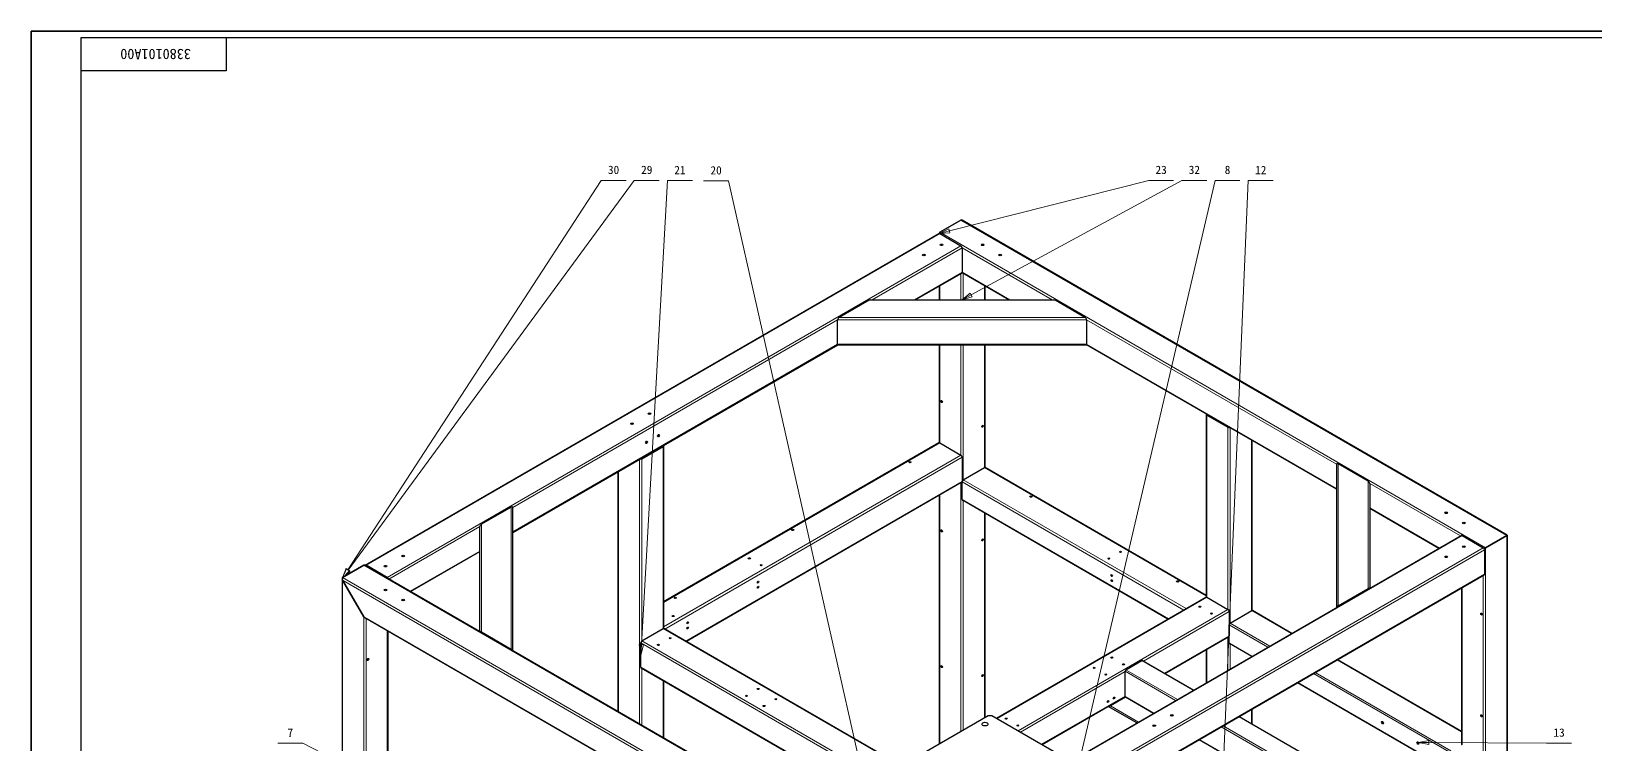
# Model space of a CAD drawing. Header units: millimetres. Extents: x 60 to 5885, y 55 to 4145.
# Drawn here: x 60 to 3830, y 2428 to 4145 of the extents above; entities that cross this region are included whole.
import ezdxf

# ---------------------------------------------------------------- set-up
doc = ezdxf.new("R2010")
doc.units = ezdxf.units.MM
doc.header["$LTSCALE"] = 10
for name, color, linetype, lineweight in [('可见 (ISO)', 7, 'Continuous', 25), ('可见窄的 (ISO)', 7, 'Continuous', 18), ('图框 (ISO)', 7, 'Continuous', 35)]:
    doc.layers.add(name, color=color, linetype=linetype, lineweight=lineweight)
doc.layers.add('符号 (ISO)', color=7, linetype='Continuous', lineweight=18, true_color=0xc2008000)
doc.styles.add('文本样式74', font='SimSun.ttf')
doc.styles.add('注释文本 (ISO)', font='simfang.ttf')

# ---------------------------------------------------------------- blocks, each defined once
blk = doc.blocks.new('图框 最新国标')
at = {"layer": '图框 (ISO)'}
for p, q in [((6, 7), (6, 414.5)), ((6, 414.5), (588.5, 414.5))]:
    blk.add_line(p, q, dxfattribs=at)
at = {"layer": '图框 (ISO)', "color": 7, "linetype": 'Continuous', "lineweight": 25}
for p, q in [((18, 413), (587, 413)), ((18, 7), (18, 413)), ((18, 413), (587, 413)), ((53, 413), (53, 405)), ((53, 405), (18, 405))]:
    blk.add_line(p, q, dxfattribs=at)
at = {"layer": '图框 (ISO)', "style": '文本样式74'}
blk.add_attdef('零件代号_001', (44.45, 410.25), '', height=2.5, rotation=180, dxfattribs=at)
blk = doc.blocks.new('引出序号2')
at = {"layer": '符号 (ISO)'}
for p, q in [((82.28, 284.88), (143.31, 378.59)), ((143.31, 378.59), (149.31, 378.59)), ((80.95, 282.88), (80.91, 282.79)), ((80.97, 282.87), (80.91, 282.79)), ((80.91, 282.79), (80.98, 282.86)), ((81.86, 285.16), (81.83, 285.09)), ((82.69, 284.61), (81.86, 285.16)), ((82.28, 284.88), (82.22, 284.8)), ((82.61, 284.52), (82.69, 284.61))]:
    blk.add_line(p, q, dxfattribs=at)
at = {"layer": '符号 (ISO)', "flags": 128}
blk.add_lwpolyline([(81.86, 285.16), (80.91, 282.79), (82.69, 284.61), (81.86, 285.16)], dxfattribs=at)
at = {"layer": '符号 (ISO)'}
blk.add_solid([(81.86, 285.16), (80.91, 282.79), (82.69, 284.61), (81.86, 285.16)], dxfattribs=at)
at = {"layer": '符号 (ISO)', "insert": (146.31, 381.14), "char_height": 2, "attachment_point": 5, "style": '注释文本 (ISO)'}
blk.add_mtext('30', dxfattribs=at)
blk = doc.blocks.new('引出序号3')
at = {"layer": '符号 (ISO)'}
for p, q in [((82.39, 284.8), (151.31, 378.59)), ((151.31, 378.59), (157.31, 378.59)), ((80.95, 282.88), (80.91, 282.79)), ((80.97, 282.87), (80.91, 282.79)), ((80.91, 282.79), (80.99, 282.86)), ((81.99, 285.1), (81.94, 284.98)), ((82.79, 284.51), (81.99, 285.1)), ((82.39, 284.8), (82.33, 284.72)), ((82.74, 284.46), (82.79, 284.51))]:
    blk.add_line(p, q, dxfattribs=at)
at = {"layer": '符号 (ISO)', "flags": 128}
blk.add_lwpolyline([(81.99, 285.1), (80.91, 282.79), (82.79, 284.51), (81.99, 285.1)], dxfattribs=at)
at = {"layer": '符号 (ISO)'}
blk.add_solid([(81.99, 285.1), (80.91, 282.79), (82.79, 284.51), (81.99, 285.1)], dxfattribs=at)
at = {"layer": '符号 (ISO)', "insert": (154.31, 381.14), "char_height": 2, "attachment_point": 5, "style": '注释文本 (ISO)'}
blk.add_mtext('29', dxfattribs=at)
blk = doc.blocks.new('引出序号4')
at = {"layer": '符号 (ISO)'}
for p, q in [((227.24, 366.45), (275.26, 378.59)), ((275.26, 378.59), (281.26, 378.59)), ((227.12, 366.93), (224.82, 365.84)), ((227.24, 366.45), (224.82, 365.84)), ((224.82, 365.84), (227.36, 365.96)), ((227.36, 365.96), (227.12, 366.93))]:
    blk.add_line(p, q, dxfattribs=at)
at = {"layer": '符号 (ISO)', "flags": 128}
blk.add_lwpolyline([(227.12, 366.93), (224.82, 365.84), (227.36, 365.96), (227.12, 366.93)], dxfattribs=at)
at = {"layer": '符号 (ISO)'}
blk.add_solid([(227.12, 366.93), (224.82, 365.84), (227.36, 365.96), (227.12, 366.93)], dxfattribs=at)
at = {"layer": '符号 (ISO)', "insert": (278.26, 381.14), "char_height": 2, "attachment_point": 5, "style": '注释文本 (ISO)'}
blk.add_mtext('23', dxfattribs=at)
blk = doc.blocks.new('引出序号11')
at = {"layer": '符号 (ISO)'}
for p, q in [((232.5, 351.03), (283.26, 378.59)), ((283.26, 378.59), (289.26, 378.59)), ((232.26, 351.47), (230.3, 349.84)), ((232.5, 351.03), (230.3, 349.84)), ((232.73, 350.59), (232.26, 351.47)), ((230.3, 349.84), (232.73, 350.59))]:
    blk.add_line(p, q, dxfattribs=at)
at = {"layer": '符号 (ISO)', "flags": 128}
blk.add_lwpolyline([(232.26, 351.47), (230.3, 349.84), (232.73, 350.59), (232.26, 351.47)], dxfattribs=at)
at = {"layer": '符号 (ISO)'}
blk.add_solid([(232.26, 351.47), (230.3, 349.84), (232.73, 350.59), (232.26, 351.47)], dxfattribs=at)
at = {"layer": '符号 (ISO)', "insert": (286.26, 381.14), "char_height": 2, "attachment_point": 5, "style": '注释文本 (ISO)'}
blk.add_mtext('32', dxfattribs=at)
blk = doc.blocks.new('引出序号13')
at = {"layer": '符号 (ISO)'}
for p, q in [((342.79, 243.78), (340.28, 243.29)), ((342.78, 243.28), (340.28, 243.29)), ((340.28, 243.29), (342.78, 242.78)), ((342.78, 242.78), (342.79, 243.78)), ((342.78, 243.28), (371.15, 243.13)), ((371.15, 243.13), (377.15, 243.13))]:
    blk.add_line(p, q, dxfattribs=at)
at = {"layer": '符号 (ISO)', "flags": 128}
blk.add_lwpolyline([(342.79, 243.78), (340.28, 243.29), (342.78, 242.78), (342.79, 243.78)], dxfattribs=at)
at = {"layer": '符号 (ISO)'}
blk.add_solid([(342.79, 243.78), (340.28, 243.29), (342.78, 242.78), (342.79, 243.78)], dxfattribs=at)
at = {"layer": '符号 (ISO)', "insert": (374.15, 245.68), "char_height": 2, "attachment_point": 5, "style": '注释文本 (ISO)'}
blk.add_mtext('13', dxfattribs=at)
blk = doc.blocks.new('引出序号26')
at = {"layer": '符号 (ISO)'}
for p, q in [((292.54, 220.68), (299.26, 378.59)), ((299.26, 378.59), (305.26, 378.59)), ((292.04, 220.7), (292.43, 218.18)), ((293.04, 220.66), (292.04, 220.7)), ((292.54, 220.68), (292.43, 218.18)), ((292.43, 218.18), (293.04, 220.66))]:
    blk.add_line(p, q, dxfattribs=at)
at = {"layer": '符号 (ISO)', "flags": 128}
blk.add_lwpolyline([(292.04, 220.7), (292.43, 218.18), (293.04, 220.66), (292.04, 220.7)], dxfattribs=at)
at = {"layer": '符号 (ISO)'}
blk.add_solid([(292.04, 220.7), (292.43, 218.18), (293.04, 220.66), (292.04, 220.7)], dxfattribs=at)
at = {"layer": '符号 (ISO)', "insert": (302.26, 381.11), "char_height": 2, "attachment_point": 5, "style": '注释文本 (ISO)'}
blk.add_mtext('12', dxfattribs=at)
blk = doc.blocks.new('引出序号28')
at = {"layer": '符号 (ISO)'}
for p, q in [((153.01, 266.84), (159.31, 378.59)), ((159.31, 378.59), (165.31, 378.59)), ((152.51, 266.87), (152.87, 264.35)), ((153.51, 266.82), (152.51, 266.87)), ((153.01, 266.84), (152.87, 264.35)), ((152.87, 264.35), (153.51, 266.82))]:
    blk.add_line(p, q, dxfattribs=at)
at = {"layer": '符号 (ISO)', "flags": 128}
blk.add_lwpolyline([(152.51, 266.87), (152.87, 264.35), (153.51, 266.82), (152.51, 266.87)], dxfattribs=at)
at = {"layer": '符号 (ISO)'}
blk.add_solid([(152.51, 266.87), (152.87, 264.35), (153.51, 266.82), (152.51, 266.87)], dxfattribs=at)
at = {"layer": '符号 (ISO)', "insert": (162.31, 381.11), "char_height": 2, "attachment_point": 5, "style": '注释文本 (ISO)'}
blk.add_mtext('21', dxfattribs=at)
blk = doc.blocks.new('引出序号30')
at = {"layer": '符号 (ISO)'}
for p, q in [((71.41, 243.13), (65.41, 243.13)), ((182.46, 186.25), (71.41, 243.13)), ((182.69, 186.69), (182.24, 185.8)), ((182.24, 185.8), (184.69, 185.11)), ((182.46, 186.25), (184.69, 185.11)), ((184.69, 185.11), (182.69, 186.69))]:
    blk.add_line(p, q, dxfattribs=at)
at = {"layer": '符号 (ISO)', "flags": 128}
blk.add_lwpolyline([(182.24, 185.8), (184.69, 185.11), (182.69, 186.69), (182.24, 185.8)], dxfattribs=at)
at = {"layer": '符号 (ISO)'}
blk.add_solid([(182.24, 185.8), (184.69, 185.11), (182.69, 186.69), (182.24, 185.8)], dxfattribs=at)
at = {"layer": '符号 (ISO)', "insert": (68.41, 245.66), "char_height": 2, "attachment_point": 5, "style": '注释文本 (ISO)'}
blk.add_mtext('7', dxfattribs=at)
blk = doc.blocks.new('引出序号31')
at = {"layer": '符号 (ISO)'}
for p, q in [((245.82, 184.34), (291.26, 378.59)), ((291.26, 378.59), (297.26, 378.59)), ((245.34, 184.45), (245.25, 181.9)), ((245.82, 184.34), (245.25, 181.9)), ((245.25, 181.9), (246.31, 184.22)), ((246.31, 184.22), (245.34, 184.45))]:
    blk.add_line(p, q, dxfattribs=at)
at = {"layer": '符号 (ISO)', "flags": 128}
blk.add_lwpolyline([(245.34, 184.45), (245.25, 181.9), (246.31, 184.22), (245.34, 184.45)], dxfattribs=at)
at = {"layer": '符号 (ISO)'}
blk.add_solid([(245.34, 184.45), (245.25, 181.9), (246.31, 184.22), (245.34, 184.45)], dxfattribs=at)
at = {"layer": '符号 (ISO)', "insert": (294.26, 381.14), "char_height": 2, "attachment_point": 5, "style": '注释文本 (ISO)'}
blk.add_mtext('8', dxfattribs=at)
blk = doc.blocks.new('引出序号32')
at = {"layer": '符号 (ISO)'}
for p, q in [((174.02, 378.47), (168.02, 378.47)), ((220.68, 171.54), (174.02, 378.47)), ((221.16, 171.65), (220.19, 171.43)), ((220.19, 171.43), (221.23, 169.1)), ((220.68, 171.54), (221.23, 169.1)), ((221.23, 169.1), (221.16, 171.65))]:
    blk.add_line(p, q, dxfattribs=at)
at = {"layer": '符号 (ISO)', "flags": 128}
blk.add_lwpolyline([(220.19, 171.43), (221.23, 169.1), (221.16, 171.65), (220.19, 171.43)], dxfattribs=at)
at = {"layer": '符号 (ISO)'}
blk.add_solid([(220.19, 171.43), (221.23, 169.1), (221.16, 171.65), (220.19, 171.43)], dxfattribs=at)
at = {"layer": '符号 (ISO)', "insert": (171.02, 381.02), "char_height": 2, "attachment_point": 5, "style": '注释文本 (ISO)'}
blk.add_mtext('20', dxfattribs=at)

msp = doc.modelspace()

# ---------------------------------------------------------------- linework, layer by layer
at = {"layer": '可见 (ISO)'}
for p, q in [((864.8, 2860.1), (2247.2, 3658.2)), ((2248.1, 3658.7), (2248.1, 3658.4)), ((2300.2, 3690.6), (2249.2, 3661.3)), ((2249.2, 3661.3), (2300.2, 3690.6)), ((2249.2, 3658), (2300.2, 3628.6)), ((3616.5, 2932), (2303, 3690.4)), ((2303, 3623.7), (2303, 3564.9)), ((2190.1, 3498.4), (2302.2, 3563.1)), ((2415.9, 3498.4), (2303, 3563.6)), ((2248.1, 3531.8), (2248.1, 3498.4)), ((2357.9, 3531.8), (2357.9, 3498.4)), ((2079, 3497.6), (2007, 3456.1)), ((2081.3, 3498.4), (2524.7, 3498.4)), ((2599, 3456.1), (2527, 3497.6)), ((2003, 3391.7), (2003, 3450.5)), ((2603, 3450.5), (2603, 3391.7)), ((1220.6, 2938.6), (2003.3, 3390.6)), ((2004.7, 3390), (2601.3, 3390)), ((2248.1, 3390), (2248.1, 3154.6)), ((2357.9, 3390), (2357.9, 3095)), ((3205.1, 3042.7), (2602.6, 3390.6)), ((2891.5, 3222.8), (2891.5, 2783.1)), ((2892.7, 3221.2), (2943.6, 3191.8)), ((1531.5, 3116.2), (1582.4, 3145.6)), ((2247.2, 3154.4), (1583.6, 2771.3)), ((1583.6, 3147.3), (1583.6, 2707.6)), ((2249.2, 3154.2), (2300.2, 3124.8)), ((3001.4, 3160.3), (3001.4, 2750.7)), ((2303, 3119.9), (2303, 3061.1)), ((2305.8, 3065.2), (2356.7, 3094.6)), ((2891.5, 2787.2), (2358.7, 3094.8)), ((3205.1, 3102.9), (3205.1, 2757.8)), ((3281.1, 3062.3), (3209.1, 3103.8)), ((1473.8, 3084.8), (1473.8, 2507.5)), ((2302.2, 3059.3), (1638.5, 2676.1)), ((2303, 3017.9), (2303, 3060.3)), ((3285.1, 3056.7), (3285.1, 2804)), ((2248.1, 3028.1), (2248.1, 2430.1)), ((2799.1, 2730), (2303.8, 3016)), ((1216.6, 2999.7), (1144.6, 2958.2)), ((1220.6, 2653.7), (1220.6, 2998.8)), ((2357.9, 2984.8), (2357.9, 2493.5)), ((3451.8, 2900.3), (3285.1, 2996.5)), ((1140.6, 2699.9), (1140.6, 2952.6)), ((2123.5, 2133.4), (3505.9, 2931.5)), ((3507.9, 2931.3), (3558.8, 2901.9)), ((3564.5, 2901.9), (3615.4, 2931.3)), ((3615.4, 2931.3), (3564.5, 2901.9)), ((3615.4, 2931.3), (3616.5, 2932)), ((3616.5, 2932), (3615.4, 2931.3)), ((3616.5, 2932), (3616.5, 1357.1)), ((973.8, 2796.2), (1140.6, 2892.4)), ((3560.8, 2899.8), (3564.5, 2901.9)), ((3564.5, 2901.9), (3560.8, 2899.8)), ((3561.6, 2897), (3561.6, 2838.2)), ((809.1, 2827.9), (809.1, 1253)), ((861.2, 2859.9), (810.3, 2830.5)), ((810.3, 2830.5), (861.2, 2859.9)), ((2177.6, 2101.2), (864, 2859.6)), ((917.8, 2830.5), (866.8, 2859.9)), ((2178.4, 2038.3), (3560.8, 2836.4)), ((861.2, 2735.8), (810.3, 2823.9)), ((810.3, 2823.9), (861.2, 2735.8)), ((3209.1, 2762), (3281.1, 2803.6)), ((3506.7, 2805.2), (3506.7, 2427.9)), ((2386, 2491.5), (2890.7, 2782.9)), ((2892.7, 2782.7), (2943.6, 2753.3)), ((2067.8, 2037.8), (864, 2732.8)), ((2946.4, 2748.4), (2946.4, 2689.6)), ((2946.4, 2672.5), (2946.4, 2716.6)), ((2948.6, 2720.2), (3000.9, 2750.5)), ((3097.5, 2695.7), (3002.4, 2750.6)), ((918.9, 2701.1), (918.9, 2264.2)), ((1144.6, 2699.5), (1216.6, 2657.9)), ((1531.5, 2677.8), (1582.4, 2707.2)), ((2156.4, 2377.2), (1584.4, 2707.4)), ((2791.9, 2599), (2945.6, 2687.8)), ((1528.7, 2614.1), (1528.7, 2672.9)), ((2891.5, 2656.6), (2891.5, 2576.8)), ((3001, 2640), (2947.1, 2671.1)), ((2059.2, 2306.4), (1529.5, 2612.3)), ((2695.8, 2544.1), (2695.8, 2604.5)), ((2697.9, 2608.2), (2736.1, 2630.2)), ((2737.6, 2630.4), (2861, 2559.1)), ((3506.7, 2459.4), (3207.3, 2632.3)), ((1583.6, 2581), (1583.6, 2444.1)), ((3437.3, 2388.1), (3110.8, 2576.6)), ((2495.8, 2428.1), (2695.8, 2543.6)), ((2697, 2542.3), (2660.4, 2521.2)), ((2696.4, 2542.7), (2764.4, 2503.4)), ((2119.8, 2356.1), (2365.9, 2498.2)), ((2365.9, 2498.2), (2374.4, 2498.2)), ((2374.4, 2498.2), (2564.9, 2388.2)), ((2723.9, 2480), (2654.8, 2519.9)), ((2970.8, 2495.7), (3296.2, 2307.9)), ((3001.4, 2513.4), (3001.4, 2478.1)), ((2874.3, 2440), (3200.7, 2251.5))]:
    msp.add_line(p, q, dxfattribs=at)
for centre, major_axis, ratio, start_param, end_param in [((2249.2, 3654.7), (-2, 3.46), 0.57735, 5.497787, 6.283185), ((2252.1, 3656.4), (-2.83, 4.9), 0.57735, 0, 0.848062), ((2252.1, 3656.4), (-2.83, 4.9), 0.57735, 0, 0.848062), ((2303, 3685.7), (-2.83, 4.9), 0.57735, 5.497787, 6.283185), ((2303, 3685.7), (-2.83, 4.9), 0.57735, 5.497787, 6.283185), ((2253.5, 3628.6), (-3.32, 0), 0.57735, 3.833853, 5.590925), ((2300.2, 3625.3), (2, -3.46), 0.57735, 0.785398, 2.356194), ((2352.5, 3628.6), (-3.32, 0), 0.57735, 3.833853, 5.590925), ((2211.1, 3604.1), (-3.32, 0), 0.57735, 3.833853, 5.590925), ((2394.9, 3604.1), (-3.32, 0), 0.57735, 3.833853, 5.590925), ((2300.2, 3566.5), (2, -3.46), 0.57735, 0, 0.785398), ((2303, 3568.2), (2.83, -4.9), 0.57735, 5.435123, 5.497787), ((2303, 3568.2), (2.83, -4.9), 0.57735, 5.435123, 5.497787), ((2079, 3494.4), (3.55, 3.55), 0.517638, 0.477658, 1.093138), ((2527, 3494.4), (3.55, -3.55), 0.517638, 2.048455, 2.663934), ((2007, 3452.8), (-3.55, -3.55), 0.517638, 4.234731, 5.805527), ((2599, 3452.8), (-3.55, 3.55), 0.517638, 3.619251, 5.190047), ((2007, 3394), (-3.55, -3.55), 0.517638, 5.805527, 6.760844), ((2599, 3394), (-3.55, 3.55), 0.517638, 2.663934, 3.619251), ((2255.6, 3255), (1.38, -2.38), 0.57735, 4.022614, 5.402164), ((1549.9, 3222.4), (-3.32, 0), 0.57735, 3.833853, 5.590925), ((2895.5, 3222.8), (-4, 0), 0.57735, 5.924866, 7.068583), ((1507.5, 3197.9), (-3.32, 0), 0.57735, 3.833853, 5.590925), ((1569, 3173), (1.66, 2.88), 0.57735, 3.833853, 5.590925), ((2350.4, 3195.4), (1.37, 2.38), 0.57735, 4.022614, 5.402164), ((2946.4, 3193.4), (4, 0), 0.57735, 3.926991, 5.070709), ((1540.7, 3156.7), (1.66, 2.88), 0.57735, 3.833853, 5.590925), ((1579.6, 3147.3), (4, 0), 0.57735, 5.497787, 6.641505), ((2249.2, 3150.9), (-2, 3.46), 0.57735, 5.497787, 6.283185), ((1528.7, 3117.9), (4, 0), 0.57735, 4.354069, 5.497787), ((2177.5, 3105.4), (-2.75, 0), 0.57735, 4.022614, 5.402164), ((2300.2, 3121.5), (2, -3.46), 0.57735, 0.785398, 2.356194), ((2356.7, 3091.3), (2, 3.46), 0.57735, 0, 0.785398), ((3209.1, 3100.6), (3.55, -3.55), 0.517638, 2.048455, 3.619251), ((2300.2, 3062.8), (2, -3.46), 0.57735, 0, 0.785398), ((2305.8, 3061.9), (2, 3.46), 0.57735, 0.785398, 2.356194), ((3281.1, 3059), (-3.55, 3.55), 0.517638, 3.619251, 5.190047), ((2305.8, 3019.5), (-2, -3.46), 0.57735, 5.497787, 6.283185), ((2469.2, 3022.3), (-2.75, 0), 0.57735, 4.022614, 5.402164), ((1216.6, 2996.5), (3.55, 3.55), 0.517638, 5.805527, 7.376323), ((3469.7, 2983.6), (-3.32, 0), 0.57735, 3.833853, 5.590925), ((1144.6, 2954.9), (-3.55, -3.55), 0.517638, 4.234731, 5.805527), ((1894.6, 2942.1), (-2.75, 0), 0.57735, 4.022614, 5.402164), ((2255.6, 2943.6), (1.38, -2.38), 0.57735, 4.022614, 5.402164), ((3512.1, 2959.1), (-3.32, 0), 0.57735, 3.833853, 5.590925), ((2350.4, 2921.9), (1.37, 2.38), 0.57735, 4.022614, 5.402164), ((3507.9, 2928), (-2, 3.46), 0.57735, 5.497787, 6.283185), ((3512.1, 2901.9), (-3.32, 0), 0.57735, 3.833853, 5.590925), ((955.9, 2879.5), (-3.32, 0), 0.57735, 3.833853, 5.590925), ((1790.3, 2873.7), (-2.46, 0), 0.57735, 4.182477, 5.242301), ((2656.5, 2873.3), (-2.46, 0), 0.57735, 4.182477, 5.242301), ((2684.8, 2889.7), (-2.46, 0), 0.57735, 4.182477, 5.242301), ((3469.7, 2877.4), (-3.32, 0), 0.57735, 3.833853, 5.590925), ((3558.8, 2898.6), (2, -3.46), 0.57735, 0.785398, 2.356194), ((813.1, 2825.6), (-2.83, 4.9), 0.57735, 0, 1.570796), ((813.1, 2825.6), (-2.83, 4.9), 0.57735, 0, 1.570796), ((864, 2855), (-2.83, 4.9), 0.57735, 5.497787, 6.283185), ((864, 2855), (-2.83, 4.9), 0.57735, 5.497787, 6.283185), ((866.8, 2856.6), (-2, 3.46), 0.57735, 5.497787, 6.641505), ((913.5, 2855), (-3.32, 0), 0.57735, 3.833853, 5.590925), ((917.8, 2827.2), (-2, 3.46), 0.57735, 4.354069, 5.497787), ((1818.6, 2857.4), (-2.46, 0), 0.57735, 4.182477, 5.242301), ((2665.7, 2836.2), (1.23, -2.13), 0.57735, 4.182477, 5.242301), ((3558.8, 2839.9), (2, -3.46), 0.57735, 0, 0.785398), ((913.5, 2797.8), (-3.32, 0), 0.57735, 3.833853, 5.590925), ((1809.4, 2820.3), (1.23, 2.13), 0.57735, 4.182477, 5.242301), ((1809.4, 2808), (1.23, 2.13), 0.57735, 4.182477, 5.242301), ((2665.7, 2823.9), (1.23, -2.13), 0.57735, 4.182477, 5.242301), ((2822.7, 2818.2), (-2.75, 0), 0.57735, 4.022614, 5.402164), ((3281.1, 2800.3), (-3.55, -3.55), 0.517638, 3.091013, 4.234731), ((955.9, 2773.3), (-3.32, 0), 0.57735, 3.833853, 5.590925), ((1611.8, 2778.8), (-2.75, 0), 0.57735, 4.022614, 5.402164), ((2875.7, 2757.4), (-2.46, 0), 0.57735, 4.182477, 5.242301), ((2892.7, 2779.4), (-2, 3.46), 0.57735, 5.497787, 6.283185), ((2943.6, 2750), (2, -3.46), 0.57735, 0.785398, 2.356194), ((3209.1, 2758.8), (3.55, 3.55), 0.517638, 1.093138, 2.236856), ((864, 2737.4), (2.83, -4.9), 0.57735, 4.712389, 5.497787), ((864, 2737.4), (2.83, -4.9), 0.57735, 4.712389, 5.497787), ((1606.5, 2734.9), (-2.46, 0), 0.57735, 4.182477, 5.242301), ((1639.7, 2722.3), (1.23, 2.13), 0.57735, 4.182477, 5.242301), ((2904, 2741.1), (-2.46, 0), 0.57735, 4.182477, 5.242301), ((2948.6, 2717.8), (1.5, 2.6), 0.57735, 0.785398, 2.356194), ((3000.9, 2748), (1.5, 2.6), 0.57735, 0, 0.785398), ((3556.7, 2743.5), (1.38, -2.38), 0.57735, 4.022614, 5.402164), ((1144.6, 2696.2), (-3.55, 3.55), 0.517638, 5.190047, 6.333765), ((1531.5, 2674.5), (2, 3.46), 0.57735, 0.785398, 2.356194), ((1582.4, 2703.9), (2, 3.46), 0.57735, 0, 0.785398), ((1582.4, 2707.2), (-2, 3.46), 0.57735, 4.354069, 5.070709), ((1599.4, 2681.9), (-2.46, 0), 0.57735, 4.182477, 5.242301), ((1639.7, 2710), (1.23, 2.13), 0.57735, 4.182477, 5.242301), ((2943.6, 2691.3), (2, -3.46), 0.57735, 0, 0.785398), ((1216.6, 2654.7), (3.55, -3.55), 0.517638, 0.904737, 2.048455), ((1571.1, 2665.5), (-2.46, 0), 0.57735, 4.182477, 5.242301), ((2948.6, 2673.7), (-1.5, -2.6), 0.57735, 5.497787, 6.283185), ((869, 2634.1), (1.37, 2.38), 0.57735, 4.022614, 5.402164), ((1531.5, 2615.7), (-2, -3.46), 0.57735, 5.497787, 6.283185), ((2255.6, 2617), (1.38, -2.38), 0.57735, 4.022614, 5.402164), ((2621.2, 2610.4), (-2.46, 0), 0.57735, 4.182477, 5.242301), ((2663.6, 2634.9), (-2.46, 0), 0.57735, 4.182477, 5.242301), ((2691.9, 2618.6), (-2.46, 0), 0.57735, 4.182477, 5.242301), ((2697.9, 2605.7), (1.5, 2.6), 0.57735, 0.785398, 2.356194), ((2736.1, 2627.8), (1.5, 2.6), 0.57735, 0, 0.785398), ((2350.4, 2595.3), (1.37, 2.38), 0.57735, 4.022614, 5.402164), ((2649.5, 2594.1), (-2.46, 0), 0.57735, 4.182477, 5.242301), ((1783.3, 2543.1), (-2.46, 0), 0.57735, 4.182477, 5.242301), ((1811.5, 2559.4), (-2.46, 0), 0.57735, 4.182477, 5.242301), ((1854, 2534.9), (-2.46, 0), 0.57735, 4.182477, 5.242301), ((2652.6, 2533.1), (1.23, 2.13), 0.57735, 4.182477, 5.242301), ((2666.8, 2541.2), (1.23, 2.13), 0.57735, 4.182477, 5.242301), ((2697.9, 2545.3), (-1.5, -2.6), 0.57735, 5.497787, 6.283185), ((1825.7, 2518.6), (-2.46, 0), 0.57735, 4.182477, 5.242301), ((2409, 2487.9), (-2.46, 0), 0.57735, 4.182477, 5.242301), ((2657.6, 2522.9), (-4.85, -1.3), 0.517638, 0.904737, 2.048455), ((2808.6, 2495.7), (-3.32, 0), 0.57735, 3.833853, 5.590925), ((3556.7, 2498.6), (1.38, -2.38), 0.57735, 4.022614, 5.402164), ((2437.3, 2471.6), (-2.46, 0), 0.57735, 4.182477, 5.242301), ((2766.1, 2471.2), (-3.32, 0), 0.57735, 3.833853, 5.590925), ((3317.7, 2481.8), (1.66, -2.88), 0.57735, 3.581128, 5.84365), ((3402.5, 2432.8), (1.66, -2.88), 0.57735, 3.581128, 5.84365), ((3507.9, 2424.3), (-2, 3.46), 0.57735, 5.497787, 6.283185)]:
    msp.add_ellipse(centre, major_axis=major_axis, ratio=ratio, start_param=start_param, end_param=end_param, dxfattribs=at)
for centre, major_axis in [((2253.5, 3631), (3.32, 0)), ((2352.5, 3631), (3.32, 0)), ((2211.1, 3606.5), (3.32, 0)), ((2394.9, 3606.5), (3.32, 0)), ((2253.5, 3253.8), (1.37, -2.38)), ((1549.9, 3224.8), (3.32, 0)), ((1507.5, 3200.3), (3.32, 0)), ((1571.1, 3171.8), (-1.66, -2.88)), ((2352.5, 3194.2), (1.37, 2.38)), ((1542.8, 3155.4), (-1.66, -2.88)), ((2177.5, 3107.9), (-2.75, 0)), ((2469.2, 3024.8), (-2.75, 0)), ((3469.7, 2986), (3.32, 0)), ((1894.6, 2944.6), (-2.75, 0)), ((2253.5, 2942.3), (1.37, -2.38)), ((3512.1, 2961.5), (3.32, 0)), ((2352.5, 2920.7), (1.37, 2.38)), ((3512.1, 2904.4), (3.32, 0)), ((955.9, 2881.9), (3.32, 0)), ((1790.3, 2876.2), (-2.46, 0)), ((2656.5, 2875.8), (-2.46, 0)), ((2684.8, 2892.1), (-2.46, 0)), ((3469.7, 2879.9), (3.32, 0)), ((913.5, 2857.4), (3.32, 0)), ((1818.6, 2859.9), (-2.46, 0)), ((2663.6, 2835), (1.23, -2.13)), ((913.5, 2800.3), (3.32, 0)), ((1811.5, 2819), (-1.23, -2.13)), ((1811.5, 2806.8), (-1.23, -2.13)), ((2663.6, 2822.7), (1.23, -2.13)), ((2822.7, 2820.7), (-2.75, 0)), ((955.9, 2775.8), (3.32, 0)), ((1611.8, 2781.3), (-2.75, 0)), ((2875.7, 2759.8), (2.46, 0)), ((1606.5, 2737.4), (-2.46, 0)), ((1641.8, 2721.1), (-1.23, -2.13)), ((2904, 2743.5), (2.46, 0)), ((3554.6, 2742.3), (-1.37, 2.38)), ((1599.4, 2684.3), (-2.46, 0)), ((1641.8, 2708.8), (-1.23, -2.13)), ((1571.1, 2668), (-2.46, 0)), ((871.1, 2632.9), (1.37, 2.38)), ((2253.5, 2615.7), (1.37, -2.38)), ((2621.2, 2612.9), (2.46, 0)), ((2663.6, 2637.4), (2.46, 0)), ((2691.9, 2621), (2.46, 0)), ((2352.5, 2594.1), (1.37, 2.38)), ((2649.5, 2596.5), (2.46, 0)), ((1783.3, 2545.5), (-2.46, 0)), ((1811.5, 2561.8), (-2.46, 0)), ((1854, 2537.3), (-2.46, 0)), ((2654.8, 2531.8), (-1.23, -2.13)), ((2668.9, 2540), (-1.23, -2.13)), ((1825.7, 2521), (-2.46, 0)), ((2409, 2490.4), (2.46, 0)), ((2808.6, 2498.2), (3.32, 0)), ((3554.6, 2497.3), (-1.37, 2.38)), ((2358.1, 2477.3), (-7.65, 0)), ((2437.3, 2474.1), (2.46, 0)), ((2766.1, 2473.7), (3.32, 0)), ((3316.3, 2481), (1.66, -2.88)), ((3401.1, 2432), (1.66, -2.88))]:
    msp.add_ellipse(centre, major_axis=major_axis, ratio=0.57735, dxfattribs=at)
at = {"layer": '可见窄的 (ISO)'}
for p, q in [((866.8, 2859.9), (2249.2, 3658)), ((3564.5, 2901.9), (2249.2, 3661.3)), ((3615.4, 2931.3), (2300.2, 3690.6)), ((917.8, 2830.5), (2300.2, 3628.6)), ((2085.9, 3498.4), (2303, 3623.7)), ((2520.1, 3498.4), (2303, 3623.7)), ((2187.7, 3498.4), (2303, 3564.9)), ((2300.2, 3561.9), (2300.2, 3498.4)), ((2418.2, 3498.4), (2303, 3564.9)), ((2305.8, 3561.9), (2305.8, 3498.4)), ((2249.2, 3532.5), (2249.2, 3498.4)), ((2356.7, 3532.5), (2356.7, 3498.4)), ((2079, 3497.6), (2527, 3497.6)), ((1220.6, 2998.8), (2003, 3450.5)), ((2003, 3450.5), (2603, 3450.5)), ((2007, 3456.1), (2599, 3456.1)), ((3205.1, 3102.9), (2603, 3450.5)), ((1220.6, 2940), (2003, 3391.7)), ((2003, 3391.7), (2603, 3391.7)), ((2249.2, 3390), (2249.2, 3154.2)), ((2300.2, 3390), (2300.2, 3124.8)), ((2305.8, 3390), (2305.8, 3065.2)), ((2356.7, 3390), (2356.7, 3094.6)), ((3205.1, 3044.1), (2603, 3391.7)), ((2892.7, 3221.2), (2892.7, 2782.7)), ((2943.6, 3191.8), (2943.6, 2753.3)), ((2949.3, 2720.6), (2949.3, 3190.4)), ((1582.4, 3145.6), (1582.4, 2707.2)), ((2249.2, 3154.2), (1583.6, 2769.9)), ((3000.2, 3161), (3000.2, 2750)), ((1525.9, 3114.9), (1525.9, 2477.5)), ((1531.5, 2677.8), (1531.5, 3116.2)), ((2300.2, 3124.8), (1583.6, 2711.1)), ((2303, 3119.9), (1586.4, 2706.2)), ((2891.5, 2785.8), (2356.7, 3094.6)), ((3209.1, 3103.8), (3209.1, 2762)), ((1475, 3085.5), (1475, 2506.9)), ((2303, 3061.1), (1637.4, 2676.8)), ((2300.2, 3058.1), (2300.2, 2460.2)), ((2837.1, 2751.9), (2303, 3060.3)), ((2842.7, 2755.2), (2305.8, 3065.2)), ((3281.1, 3062.3), (3281.1, 2803.6)), ((3503.9, 2930.3), (3285.1, 3056.7)), ((2249.2, 3028.7), (2249.2, 2430.8)), ((2800.3, 2730.7), (2303, 3017.9)), ((1216.6, 2657.9), (1216.6, 2999.7)), ((2305.8, 3014.9), (2305.8, 2463.5)), ((2356.7, 2985.5), (2356.7, 2492.8)), ((3453, 2901), (3285.1, 2997.9)), ((921.8, 2826.2), (1140.6, 2952.6)), ((1144.6, 2699.5), (1144.6, 2958.2)), ((2125.5, 2133.2), (3507.9, 2931.3)), ((3615.4, 2931.3), (3615.4, 1355.5)), ((972.7, 2796.9), (1140.6, 2893.8)), ((2176.4, 2103.8), (3558.8, 2901.9)), ((2179.2, 2098.9), (3561.6, 2897)), ((2657.4, 2874.5), (2656.9, 2874.7)), ((3564.5, 2901.9), (3564.5, 1326.1)), ((2125.5, 2071.1), (810.3, 2830.5)), ((2176.4, 2100.5), (861.2, 2859.9)), ((2179.2, 2040.1), (3561.6, 2838.2)), ((3558.8, 2835.2), (3558.8, 2398.1)), ((810.3, 2823.9), (810.3, 1251.4)), ((2119.8, 2067.9), (810.3, 2823.9)), ((3507.9, 2427.5), (3507.9, 2805.8)), ((2387.1, 2490.8), (2892.7, 2782.7)), ((2438, 2461.4), (2943.6, 2753.3)), ((861.2, 2735.8), (861.2, 1222)), ((2068.9, 2038.5), (861.2, 2735.8)), ((866.8, 2731.1), (866.8, 2234.4)), ((2739.8, 2629.1), (2946.4, 2748.4)), ((3040, 2662.5), (2946.4, 2716.6)), ((3044.3, 2665), (2948.6, 2720.2)), ((3096.6, 2695.2), (3000.9, 2750.5)), ((917.8, 2701.7), (917.8, 2263.8)), ((2119.8, 2338.1), (1531.5, 2677.8)), ((2155.2, 2376.5), (1582.4, 2707.2)), ((2790.7, 2599.7), (2946.4, 2689.6)), ((2943.6, 2686.6), (2943.6, 2606.9)), ((2163.4, 2306.4), (1528.7, 2672.9)), ((2892.7, 2657.2), (2892.7, 2577.5)), ((3001.8, 2640.5), (2946.4, 2672.5)), ((2949.3, 2610.1), (2949.3, 2669.8)), ((3000.2, 2640.4), (3000.2, 2639.5)), ((2061.6, 2306.4), (1528.7, 2614.1)), ((1531.5, 2474.2), (1531.5, 2611.1)), ((2443.7, 2458.1), (2695.8, 2603.7)), ((2695.8, 2604.5), (2817.6, 2534.1)), ((2697.9, 2608.2), (2821.9, 2536.6)), ((2736.1, 2630.2), (2860.1, 2558.6)), ((3480.6, 2413.1), (3154.1, 2601.6)), ((3506.7, 2458.4), (3206.4, 2631.8)), ((1582.4, 2581.7), (1582.4, 2444.8)), ((3438.1, 2388.6), (3111.7, 2577.1)), ((3476.3, 2410.6), (3149.9, 2599.1)), ((2494.6, 2428.8), (2695.8, 2544.9)), ((2695.8, 2544.1), (2765.3, 2503.9)), ((2727.9, 2482.3), (2660.4, 2521.2)), ((2969.9, 2495.2), (3294.7, 2307.7)), ((3000.2, 2512.7), (3000.2, 2478.8)), ((2927.5, 2470.7), (3253.9, 2282.3)), ((2931.7, 2473.2), (3256.5, 2285.7)), ((2875.1, 2440.5), (3201.6, 2252))]:
    msp.add_line(p, q, dxfattribs=at)

# ---------------------------------------------------------------- block references
at = {"xscale": 10, "yscale": 10, "zscale": 10}
msp.add_blockref('图框 最新国标', (0, 0), dxfattribs=at).add_auto_attribs({'零件代号_001': '3380101A00'})
at = {"layer": '符号 (ISO)', "xscale": 10, "yscale": 10, "zscale": 10}
for name in ['引出序号2', '引出序号3', '引出序号28', '引出序号32', '引出序号4', '引出序号11', '引出序号31', '引出序号26', '引出序号30', '引出序号13']:
    msp.add_blockref(name, (0, 0), dxfattribs=at)

doc.saveas('drawing.dxf')
